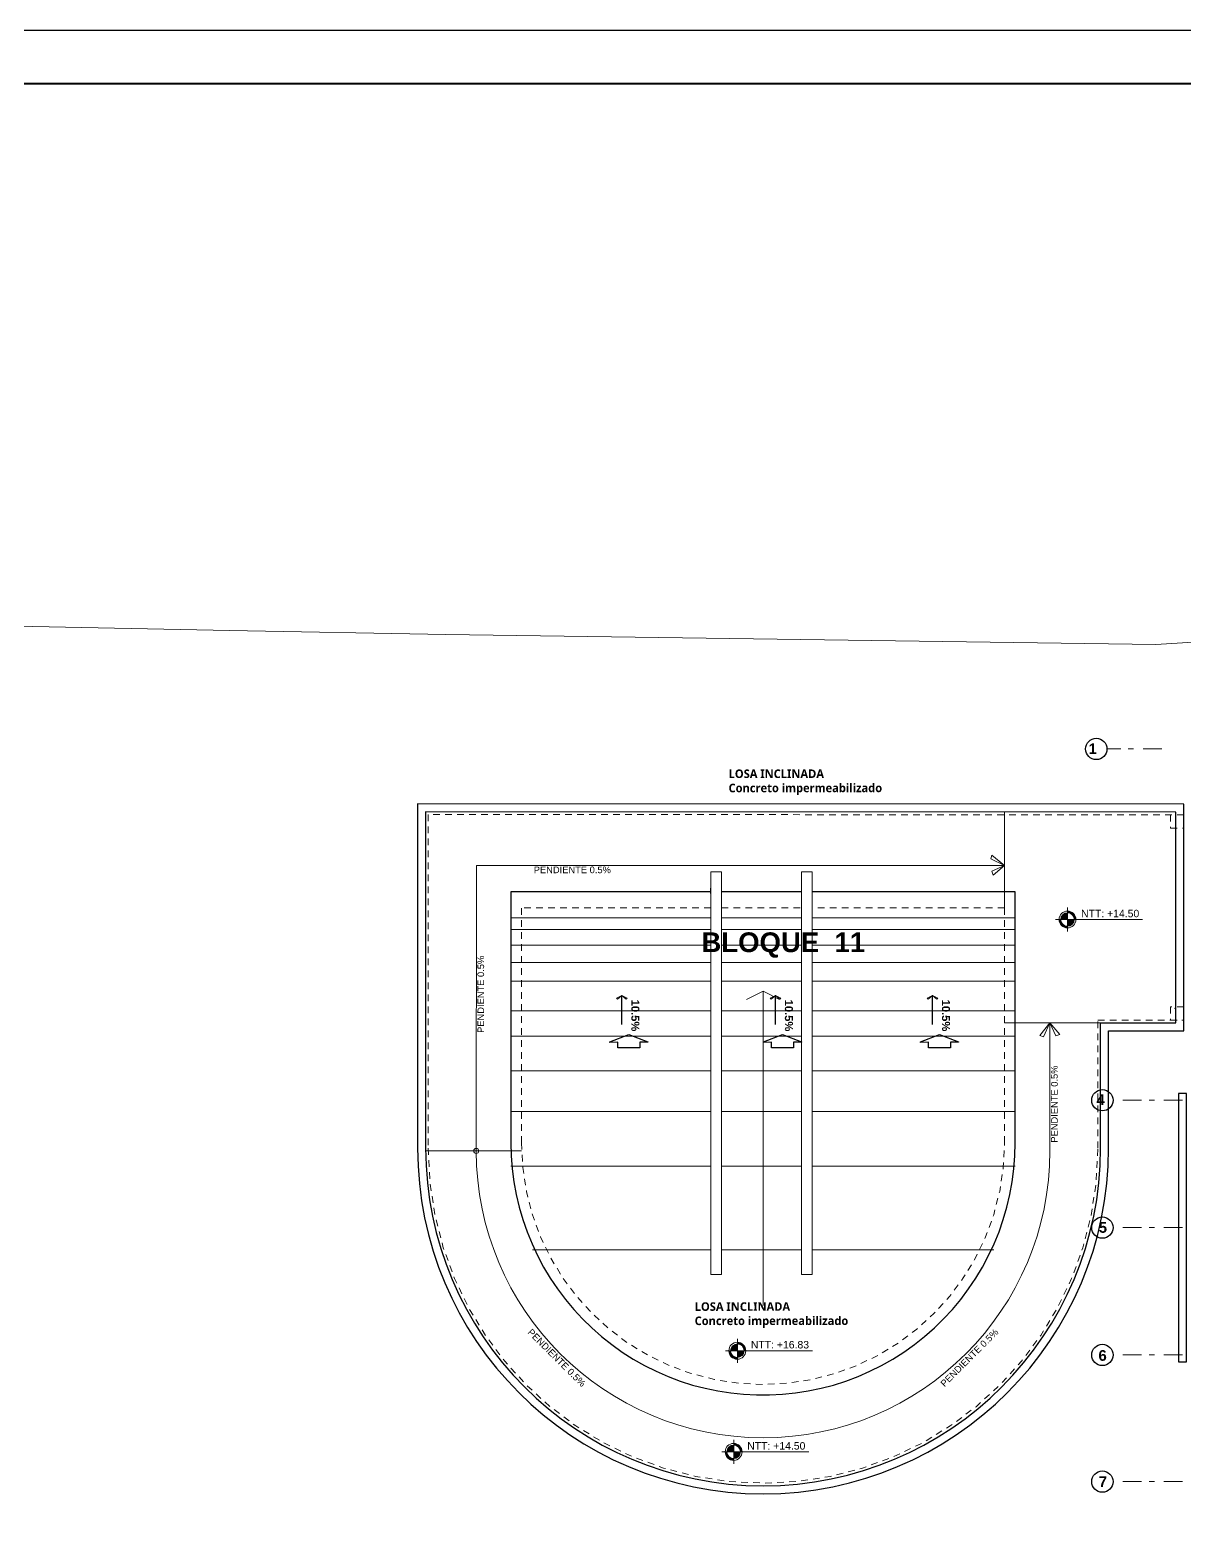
# Model space of a CAD drawing. Header units: metres. Extents: x 27 to 147, y -173 to 8.
# Drawn here: x 95.45 to 117.11, y -111.53 to -83.39 of the extents above; entities that cross this region are included whole.
import ezdxf
from ezdxf.enums import TextEntityAlignment as Align

# ---------------------------------------------------------------- set-up
doc = ezdxf.new("R2010")
doc.units = ezdxf.units.M
doc.linetypes.add('Dot & Dashed', pattern=[0.670277762413025, 0.352777767181396, -0.176388883590699, 0, -0.14111111164093])
doc.linetypes.add('HIDDEN2', pattern=[0.1875, 0.125, -0.0625])
for name, color, linetype, lineweight in [('2D Drafting - General_Pen_No__46', 7, 'Continuous', 25), ('A-WALL', 113, 'Continuous', 9), ('COLUMNAS 50', 32, 'Continuous', 70), ('Cotas varias El', 253, 'Continuous', 13), ('Estructura CAJON', 7, 'Continuous', 25), ('GRAFO 0 BLANCO', 7, 'Continuous', 0), ('grafo 2', 31, 'Continuous', 20), ('GRAFO 3', 22, 'Continuous', 30), ('GRAFO 4', 7, 'Continuous', 30), ('GRAFO01', 7, 'Continuous', 0), ('linea 001', 252, 'Continuous', 0), ('Lineas Referencia', 73, 'Continuous', 13), ('TEXTO 100', 7, 'Continuous', 20), ('TEXTOS-SUBTITULO', 7, 'Continuous', 30), ('VENTANA', 141, 'Continuous', 0)]:
    doc.layers.add(name, color=color, linetype=linetype, lineweight=lineweight)
doc.layers.add('Annotation - Text_Pen_No__167', color=7, linetype='Continuous', lineweight=13, true_color=0x6a6a6a)
doc.styles.add('GENERATED_STYLE_1', font='arialbd.ttf')
doc.styles.add('GENERATED_STYLE_2', font='arial.ttf')
doc.styles.add('JOS', font='arial.ttf', dxfattribs={"height": 1})
doc.styles.add('TURBO_BASS', font='swisseb.ttf')

# ---------------------------------------------------------------- blocks, each defined once
blk = doc.blocks.new('FLECHA')
at = {"layer": 'grafo 2', "ltscale": 0.05}
for p, q in [((674350.4068813783, 8489809.493097022, -2.952000000000225), (674350.3571751671, 8489809.392813733, -2.952000000000225)), ((674350.4259006998, 8489809.474077702, -2.952000000000225), (674350.3571751671, 8489809.392813733, -2.952000000000225)), ((674350.4259006998, 8489809.311549768, -2.952000000000225), (674350.3571751671, 8489809.392813733, -2.952000000000225)), ((674350.4068813783, 8489809.493097022, -2.952000000000225), (674350.4259006998, 8489809.474077702, -2.952000000000225)), ((674350.4068813783, 8489809.292530447, -2.952000000000225), (674350.4259006998, 8489809.311549768, -2.952000000000225))]:
    blk.add_line(p, q, dxfattribs=at)
at = {"layer": 'grafo 2', "lineweight": 25}
blk.add_line((674350.8988359317, 8489809.392813733, -2.952000000000225), (674350.3571751671, 8489809.392813733, -2.952000000000225), dxfattribs=at)
at = {"layer": 'grafo 2'}
blk.add_line((674350.3571751671, 8489809.392813733, -2.952000000000225), (674350.4068813783, 8489809.292530447, -2.952000000000225), dxfattribs=at)

msp = doc.modelspace()

# ---------------------------------------------------------------- hatches: boundary and pattern name
at = {"layer": 'TEXTO 100', "ltscale": 1.3}
for points in [[(114.7498379006316, -100.0705007487042, 0.4120774747802481), (114.9073954405249, -100.229212449235), (114.9073954405249, -100.1969457805654, -0.4115329230338712), (114.7821034906046, -100.0705007487042)], [(115.0649529804182, -100.0705007487042, 0.4120774747802481), (114.9073954405249, -99.91178904817336), (114.9073954405249, -99.94405571684301, -0.4115329230338712), (115.0326873904452, -100.0705007487042)], [(108.8737716955484, -108.1545009335479, 0.4120774747802481), (108.7162141556551, -107.9957892330171), (108.7162141556551, -108.0280559016867, -0.4115329230338712), (108.8415061055754, -108.1545009335479)], [(108.5586566157618, -108.1545009335479, 0.4120774747802481), (108.7162141556551, -108.3132126340787), (108.7162141556551, -108.2809459654091, -0.4115329230338712), (108.5909222057348, -108.1545009335479)], [(108.8050204997176, -110.0508952279686, 0.4120774747802481), (108.6474629598243, -109.8921835274378), (108.6474629598243, -109.9244501961074, -0.4115329230338712), (108.7727549097445, -110.0508952279686)], [(108.489905419931, -110.0508952279686, 0.4120774747802481), (108.6474629598243, -110.2096069284994), (108.6474629598243, -110.1773402598298, -0.4115329230338712), (108.522171009904, -110.0508952279686)]]:
    msp.add_hatch(color=256, dxfattribs=at).paths.add_polyline_path(points)
h = msp.add_hatch(color=256, dxfattribs=at)
edge = h.paths.add_edge_path()
edge.add_line((115.0326873903951, -100.0705007507002), (114.9062370525848, -100.0705007487042))
edge.add_line((114.9062370525849, -100.0705007487042), (114.9062370525849, -100.1969510862648))
edge.add_arc((114.906237053708, -100.0705007487042), 0.1264503375606894, 269.9999994913017, 359.9999990956475)
edge = h.paths.add_edge_path()
edge.add_arc((114.9062370534583, -100.0705007507002), 0.1264503395565726, 90.00000039565423, 180)
edge.add_line((114.7797867147751, -100.0705007507002), (114.9062370525854, -100.0705007487042))
edge.add_line((114.9062370525849, -100.0705007487042), (114.9062370525849, -99.9440504111436))
edge = h.paths.add_edge_path()
edge.add_line((114.9062370525849, -99.91178482315921), (114.9062370525849, -99.9440504111436))
edge.add_arc((114.906237051712, -100.0705007507002), 0.1264503395565726, 0, 89.99999960434582, ccw=False)
edge.add_line((115.0326873903951, -100.0705007507002), (115.0649529803756, -100.0705007487042))
edge.add_arc((114.906237053708, -100.0705007487042), 0.1587159266678152, -1.272221872585407e-14, 90.00000040528428)
h = msp.add_hatch(color=256, dxfattribs=at)
edge = h.paths.add_edge_path()
edge.add_line((108.8415061055253, -108.1545009355439), (108.715055767715, -108.1545009335479))
edge.add_line((108.7150557677151, -108.1545009335479), (108.7150557677151, -108.2809512711085))
edge.add_arc((108.7150557688382, -108.1545009335479), 0.1264503375606894, 269.9999994913017, 359.9999990956475)
edge = h.paths.add_edge_path()
edge.add_arc((108.7150557685885, -108.1545009355439), 0.1264503395565726, 90.00000039565423, 180)
edge.add_line((108.5886054299053, -108.1545009355439), (108.7150557677156, -108.1545009335479))
edge.add_line((108.7150557677151, -108.1545009335479), (108.7150557677151, -108.0280505959873))
edge = h.paths.add_edge_path()
edge.add_line((108.7150557677151, -107.9957850080029), (108.7150557677151, -108.0280505959873))
edge.add_arc((108.7150557668422, -108.1545009355439), 0.1264503395565726, 0, 89.99999960434582, ccw=False)
edge.add_line((108.8415061055253, -108.1545009355439), (108.8737716955058, -108.1545009335479))
edge.add_arc((108.7150557688382, -108.1545009335479), 0.1587159266678152, -1.272221872585407e-14, 90.00000040528428)
h = msp.add_hatch(color=256, dxfattribs=at)
edge = h.paths.add_edge_path()
edge.add_line((108.7727549096945, -110.0508952299646), (108.6463045718842, -110.0508952279686))
edge.add_line((108.6463045718842, -110.0508952279686), (108.6463045718842, -110.1773455655292))
edge.add_arc((108.6463045730073, -110.0508952279686), 0.1264503375606894, 269.9999994913017, 359.9999990956475)
edge = h.paths.add_edge_path()
edge.add_arc((108.6463045727576, -110.0508952299646), 0.1264503395565726, 90.00000039565423, 180)
edge.add_line((108.5198542340745, -110.0508952299646), (108.6463045718848, -110.0508952279686))
edge.add_line((108.6463045718842, -110.0508952279686), (108.6463045718842, -109.924444890408))
edge = h.paths.add_edge_path()
edge.add_line((108.6463045718842, -109.8921793024236), (108.6463045718842, -109.924444890408))
edge.add_arc((108.6463045710113, -110.0508952299646), 0.1264503395565726, 0, 89.99999960434582, ccw=False)
edge.add_line((108.7727549096945, -110.0508952299646), (108.8050204996749, -110.0508952279686))
edge.add_arc((108.6463045730073, -110.0508952279686), 0.1587159266678152, -1.272221872585407e-14, 90.00000040528428)

# ---------------------------------------------------------------- linework, layer by layer
for p, q in [((104.4704189929654, -99.55355550050885), (104.4704189929654, -104.2577962249649)), ((108.2215252290744, -99.55355550050885), (104.4704189929654, -99.55355550050885)), ((109.9215252290747, -99.55355550050885), (108.4215252290748, -99.55355550050882)), ((113.9263498058731, -99.55355550050885), (110.1215252290752, -99.55355550050885)), ((113.9263498058731, -104.2577962249649), (113.9263498058731, -99.55355550050885))]:
    msp.add_line(p, q)
at = {"color": 9}
msp.add_line((108.2215252290744, -99.5805030130611), (108.2215252290744, -99.48050301306111), dxfattribs=at)
at = {"color": 251, "linetype": 'HIDDEN2', "lineweight": 0, "true_color": 0x636466}
for p, q in [((104.6704189929658, -104.2577962249644), (104.6704189929658, -99.85355550050747)), ((108.2215252290744, -99.85355550050849), (104.6704189929651, -99.85355550050855)), ((113.7263498058734, -99.85355550050855), (110.1215252290752, -99.85355550050849)), ((113.7263498058734, -104.2577962249644), (113.7263498058734, -99.85355550050855)), ((115.4763498058866, -104.3591015451465), (115.4763498058866, -101.9603766539418))]:
    msp.add_line(p, q, dxfattribs=at)
at = {"color": 7}
msp.add_lwpolyline([(26.78627662765837, -83.39459385704934), (146.7862766276584, -83.39459385704934), (146.7862766276584, -173.3945938570494), (26.78627662765837, -173.3945938570494), (26.78627662765837, -83.39459385704934)], dxfattribs=at)
at = {"color": 7, "lineweight": 40}
for points in [[(27.78627662765837, -84.39459385704934), (145.7862766276584, -84.39459385704934), (145.7862766276584, -172.3945938570494), (27.78627662765837, -172.3945938570494)], [(27.78627662765837, -84.39459385704934), (145.7862766276584, -84.39459385704934), (145.7862766276584, -169.5001031807845), (27.78627662765837, -169.5001031807845)]]:
    msp.add_lwpolyline(points, close=True, dxfattribs=at)
for points in [[(115.6763498058866, -104.3591015451465), (115.6763498058866, -102.1603766539418), (117.0894482789509, -102.1603766539416), (117.0894482789503, -97.90792950066387), (102.7204189929656, -97.90183374642953), (102.7204189929656, -104.3591015451465)], [(115.5263498058866, -104.3591015451465), (115.5263498058866, -102.0103766539418), (116.9394482789509, -102.0103766539416), (116.9394482789504, -98.05786587986054), (102.8704189929656, -98.05189739422832), (102.8704189929656, -104.3591015451465)], [(104.4704189929654, -104.2577962249649), (104.4766878501215, -104.5011859966864), (104.495477797711, -104.7439303424879), (104.5267390081645, -104.985385548001), (104.5703885823786, -105.2249113174286), (104.6263107695266, -105.4618724714881), (104.6943572740163, -105.695640631799), (104.7743476487591, -105.9255958872236), (104.8660697736554, -106.1511284377636), (104.9692804181244, -106.3716402116391), (105.0837058860808, -106.5865464512663), (105.2090427417633, -106.7952772639325), (105.3449586143604, -106.9972791330451), (105.491093079409, -107.1920163859623), (105.6470586145827, -107.3789726144958), (105.8124416273149, -107.5576520443369), (105.9868035515881, -107.7275808497591), (106.1696820109259, -107.8883084101181), (106.3605920445272, -108.0394085048181), (106.5590273933057, -108.1804804435711), (106.7644618423916, -108.3111501289562), (106.9763506165475, -108.4310710484581), (107.1941318248463, -108.5399251933559), (107.417227950667, -108.6374239020269), (107.645047383193, -108.7233086254225), (107.8769859862394, -108.7973516126955), (108.1124287003354, -108.8593565151537), (108.3507511737209, -108.9091589069444), (108.5913214180416, -108.9466267210759), (108.8335014842573, -108.9716605996412), (109.07664915437, -108.9841941572953), (109.3201196444685, -108.9841941572953), (109.5632673145813, -108.9716605996412), (109.8054473807969, -108.9466267210759), (110.0460176251213, -108.9091589069444), (110.2843400985068, -108.8593565151537), (110.5197828125991, -108.7973516126955), (110.7517214156491, -108.7233086254225), (110.9795408481715, -108.6374239020269), (111.2026369739922, -108.5399251933559), (111.420418182291, -108.4310710484581), (111.6323069564506, -108.3111501289562), (111.8377414055329, -108.1804804435711), (112.0361767543113, -108.0394085048181), (112.2270867879162, -107.8883084101181), (112.4099652472541, -107.7275808497591), (112.5843271715272, -107.5576520443369), (112.7497101842594, -107.3789726144958), (112.9056757194295, -107.1920163859623), (113.0518101844781, -106.9972791330451), (113.1877260570751, -106.7952772639325), (113.3130629127577, -106.5865464512663), (113.4274883807178, -106.3716402116391), (113.5306990251831, -106.1511284377636), (113.6224211500794, -105.9255958872236), (113.7024115248222, -105.695640631799), (113.7704580293155, -105.4618724714881), (113.8263802164599, -105.2249113174286), (113.8700297906741, -104.985385548001), (113.9012910011275, -104.7439303424879), (113.920080948717, -104.5011859966864), (113.9263498058731, -104.2577962249649)]]:
    msp.add_lwpolyline(points)
at = {"color": 251, "linetype": 'HIDDEN2', "lineweight": 0, "true_color": 0x636466}
for points in [[(117.0894482789503, -98.35746588043327), (117.0894482789503, -98.10784583717651), (102.9204189929656, -98.10191744492943), (102.9204189929656, -104.3591015451465)], [(108.4215252290748, -99.85355550050849), (109.9215252290747, -99.85355550050147)], [(115.4756722514046, -101.9603766539418), (117.0887707244684, -101.9603766539416)]]:
    msp.add_lwpolyline(points, dxfattribs=at)
for points in [[(117.0894489946205, -98.35746588043392), (117.0894489946987, -98.10746599677557), (116.8394489946591, -98.107465772398), (116.8394489945804, -98.35746565605635)], [(117.089447022951, -101.9603766545486), (117.0894470230292, -101.7103767708902), (116.8394470229892, -101.7103765465127), (116.839447022911, -101.960376430171)]]:
    msp.add_lwpolyline(points, close=True, dxfattribs=at)
for radius in [6.47796540646051, 6.32796540646051]:
    msp.add_arc((109.1983843994261, -104.3591015451465), radius, 180, 0)
for centre, radius in [((109.1983843994261, -104.3591015451465), 6.27796540646051), ((109.1983843994196, -104.2577962249644), 4.527965406453792)]:
    msp.add_arc(centre, radius, 180, 0, dxfattribs=at)
at = {"layer": 'A-WALL'}
for p, q in [((108.2215252290744, -106.7251115528952), (108.2215252290744, -99.17355550050945)), ((108.2215252290744, -99.17355550050945), (108.4215252290748, -99.17355550050945)), ((108.2215252290744, -99.17355550050945), (108.4215252290748, -99.17355550050945)), ((108.4215252290748, -99.17355550050945), (108.4215252290748, -106.7251115528952)), ((109.9215252290747, -106.7251115528953), (109.9215252290747, -99.17355550050948)), ((109.9215252290747, -99.17355550050948), (110.1215252290752, -99.17355550050948)), ((109.9215252290747, -99.17355550050948), (110.1215252290752, -99.17355550050948)), ((110.1215252290752, -99.17355550050948), (110.1215252290752, -106.7251115528953)), ((108.2215252290744, -106.7251115528952), (108.4215252290748, -106.7251115528952)), ((109.9215252290747, -106.7251115528953), (110.1215252290752, -106.7251115528953))]:
    msp.add_line(p, q, dxfattribs=at)
for points in [[(108.2215252290744, -99.17355550050945), (108.2215252290744, -99.85355550050144)], [(108.4215252290748, -99.17355550050945), (108.4215252290748, -99.85355550050144)], [(109.9215252290747, -99.17355550050948), (109.9215252290747, -99.85355550050147)], [(110.1215252290752, -99.17355550050948), (110.1215252290752, -99.85355550050147)]]:
    msp.add_lwpolyline(points, dxfattribs=at)
at = {"layer": 'COLUMNAS 50', "color": 1, "linetype": 'Continuous', "lineweight": 9}
msp.add_point((116.9241798755775, -101.736121475992), dxfattribs=at)
at = {"layer": 'Cotas varias El', "linetype": 'Dot & Dashed'}
for p, q in [((116.6758610278146, -96.87166581921205), (115.6460907408902, -96.87166581921205)), ((116.6758610278146, -96.87166581921205), (115.6460907408902, -96.87166581921205)), ((117.0644764464098, -103.4581520824126), (115.7595330576668, -103.4581520824126)), ((117.0644757070064, -105.845621642044), (115.7595323182634, -105.845621642044)), ((117.0644764464097, -108.2331513453736), (115.7595330576667, -108.2331513453736)), ((117.064476446488, -110.6081522125459), (115.759533057745, -110.6081522125459))]:
    msp.add_line(p, q, dxfattribs=at)
at = {"layer": 'Estructura CAJON'}
msp.add_lwpolyline([(116.9895250604915, -103.3331522669559), (116.9895250604915, -108.3611215666027), (117.1394764449374, -108.3611215666027), (117.1394764449374, -103.3331522669559)], close=True, dxfattribs=at)
at = {"layer": 'GRAFO 0 BLANCO', "color": 7}
msp.add_lwpolyline([(70.18499047267824, -94.06021747919156), (83.80299599292186, -94.34204620946103), (99.19250468533716, -94.65026213972685), (103.2527409061323, -94.72697674359357), (116.5611442229566, -94.91391428542771), (128.570777558676, -94.16724186624832), (139.002569109317, -146.4550475651064)], dxfattribs=at)
at = {"layer": 'GRAFO 3', "linetype": 'Continuous'}
for centre in [(115.4460872528624, -96.87165214900027), (115.4460872528624, -96.87165214900027), (115.5595330576667, -103.4581520824126), (115.5595330576667, -105.845621642044), (115.5595330576667, -108.2331514149022), (115.5595330576667, -110.6081522125459)]:
    msp.add_circle(centre, 0.2, dxfattribs=at)
at = {"layer": 'GRAFO 4', "linetype": 'Continuous', "flags": 128}
for points in [[(106.3266309885863, -102.3733265039568), (106.3266075263712, -102.3634996047385), (106.6821203895276, -102.22605622494), (107.0382855018468, -102.3618004376635), (107.0383089640649, -102.3716273368811), (106.8872693948754, -102.3719879514736), (106.8875138793338, -102.4743876554452), (106.4779150445052, -102.4753655933303), (106.4776705600438, -102.3729658893587)], [(109.2055529089758, -102.3733265039568), (109.2055294467607, -102.3634996047385), (109.5610423099171, -102.22605622494), (109.9172074222363, -102.3618004376635), (109.9172308844545, -102.3716273368811), (109.7661913152649, -102.3719879514736), (109.7664357997233, -102.4743876554452), (109.3568369648947, -102.4753655933303), (109.3565924804333, -102.3729658893587)], [(112.1510400048901, -102.3733265039568), (112.1510165426751, -102.3634996047385), (112.5065294058315, -102.22605622494), (112.8626945181507, -102.3618004376635), (112.8627179803688, -102.3716273368811), (112.7116784111793, -102.3719879514736), (112.7119228956377, -102.4743876554452), (112.3023240608091, -102.4753655933303), (112.3020795763477, -102.3729658893587)]]:
    msp.add_lwpolyline(points, close=True, dxfattribs=at)
at = {"layer": 'linea 001'}
for p, q in [((113.7263843994261, -99.90488156062085), (113.7271578050253, -98.0564390804515)), ((103.8204535865053, -104.4091222850843), (103.8222474850177, -99.05488159704586)), ((103.8222474850177, -99.05488159704586), (113.7263843994261, -99.05488156062083)), ((104.4704189929654, -100.0405542478459), (108.2215252290744, -100.0405542478459)), ((108.4215252290748, -100.0405542478458), (109.9215252290747, -100.0405542478459)), ((110.1215252290752, -100.0405542478459), (113.9263498058731, -100.0405542478459)), ((104.4704189929654, -100.2545903413879), (108.2215252290744, -100.2545903413879)), ((108.4215252290748, -100.2545903413878), (109.9215252290747, -100.2545903413879)), ((110.1215252290752, -100.2545903413879), (113.9263498058731, -100.2545903413879)), ((104.4704189929654, -100.5488886841661), (108.2215252290744, -100.5488886841661)), ((108.4215252290748, -100.5488886841661), (109.9215252290747, -100.5488886841662)), ((110.1215252290752, -100.5488886841661), (113.9263498058731, -100.5488886841661)), ((104.4704189929654, -100.8788599541237), (108.2215252290744, -100.8788599541237)), ((108.4215252290748, -100.8788599541236), (109.9215252290747, -100.8788599541237)), ((110.1215252290752, -100.8788599541237), (113.9263498058731, -100.8788599541237)), ((104.4704189929654, -101.2266669529041), (108.2215252290744, -101.2266669529041)), ((108.4215252290748, -101.2266669529041), (109.9215252290747, -101.2266669529042)), ((110.1215252290752, -101.2266669529041), (113.9263498058731, -101.2266669529041)), ((104.4704189929654, -101.779592180815), (108.2215252290744, -101.779592180815)), ((108.4215252290748, -101.7795921808149), (109.9215252290747, -101.779592180815)), ((110.1215252290752, -101.779592180815), (113.9263498058731, -101.779592180815)), ((115.5264189929656, -102.0103763992663), (113.7263843994261, -102.0103763992663)), ((114.5763843994261, -104.4091222850843), (114.5771880813909, -102.0103763992663)), ((104.4704189929654, -102.2567122547783), (108.2215252290744, -102.2567122547783)), ((108.4215252290748, -102.2567122547783), (109.9215252290747, -102.2567122547783)), ((110.1215252290752, -102.2567122547783), (113.9263498058731, -102.2567122547783)), ((104.4704189929654, -102.9077369302819), (108.2215252290744, -102.9077369302819)), ((108.4215252290748, -102.9077369302819), (109.9215252290747, -102.907736930282)), ((110.1215252290752, -102.9077369302819), (113.9263498058731, -102.9077369302819)), ((104.4704189929654, -103.6709773927598), (108.2215252290744, -103.6709773927598)), ((108.4215252290748, -103.6709773927598), (109.9215252290747, -103.6709773927598)), ((110.1215252290752, -103.6709773927598), (113.9263498058731, -103.6709773927598)), ((102.8704189929657, -104.4091222850843), (104.6704535865053, -104.4091222850843)), ((104.4704189929654, -104.6930519446022), (108.2215252290744, -104.6930519446022)), ((108.4215252290748, -104.6930519446022), (109.9215252290747, -104.6930519446023)), ((110.1215252290752, -104.6930519446022), (113.9263498058731, -104.6930519446022)), ((104.8718020960702, -106.2633756685664), (108.2215252290744, -106.2633756685664)), ((108.4215252290748, -106.2633756685664), (109.9215252290747, -106.2633756685664)), ((110.1215252290752, -106.2633756685664), (113.5249667027685, -106.2633756685664))]:
    msp.add_line(p, q, dxfattribs=at)
for points in [[(113.7263843994261, -99.05488156062083), (113.4893641573722, -98.86549840328681), (113.4681620838598, -98.93167319147668), (113.7263843994261, -99.05488156062083), (113.512452878754, -99.24149435437462), (113.4858984635397, -99.16434181833498), (113.7263843994261, -99.05488156062083)], [(114.5771880813909, -102.0103763992663), (114.3878049240569, -102.2473966413201), (114.4539797122468, -102.2685987148326), (114.5771880813909, -102.0103763992663), (114.7638008751448, -102.2243079199384), (114.6866483391051, -102.2508623351526), (114.5771880813909, -102.0103763992663)]]:
    msp.add_lwpolyline(points, dxfattribs=at)
msp.add_circle((103.8195602364293, -104.4086352025953), 0.04876075618795802, dxfattribs=at)
msp.add_arc((109.1984189929657, -104.4091222850843), 5.377965406460437, 180, 0, dxfattribs=at)
at = {"layer": 'TEXTO 100', "ltscale": 1.3}
for points in [[(114.6833037842663, -100.0705007487042), (116.3141716443513, -100.0705007487042), (114.9073954405249, -100.0705007487042), (114.9073954405249, -99.84640909518986), (114.9073954405249, -100.2945924062105)], [(108.4921224993965, -108.1545009335479), (110.1229903594815, -108.1545009335479), (108.7162141556551, -108.1545009335479), (108.7162141556551, -107.9304092800336), (108.7162141556551, -108.3785925910542)], [(108.4233713035657, -110.0508952279686), (110.0542391636507, -110.0508952279686), (108.6474629598243, -110.0508952279686), (108.6474629598243, -109.8268035744543), (108.6474629598243, -110.2749868854749)]]:
    msp.add_lwpolyline(points, dxfattribs=at)
for centre, radius in [((114.9062370525849, -100.0705007487042), 0.1587159278333798), ((114.9062370525849, -100.0705007487042), 0.1264503378603642), ((108.7150557677151, -108.1545009335479), 0.1587159278333798), ((108.7150557677151, -108.1545009335479), 0.1264503378603642), ((108.6463045718842, -110.0508952279686), 0.1587159278333798), ((108.6463045718842, -110.0508952279686), 0.1264503378603642)]:
    msp.add_circle(centre, radius, dxfattribs=at)
at = {"layer": 'VENTANA'}
for p, q in [((109.1983843994193, -101.4115541135083), (108.8895768849159, -101.5676009432224)), ((109.1983843994193, -107.3066489767847), (109.1983843994193, -101.4115541135083)), ((109.1983843994193, -101.4115541135083), (109.5071919139226, -101.5676009432224))]:
    msp.add_line(p, q, dxfattribs=at)

# ---------------------------------------------------------------- block references
at = {"layer": 'Lineas Referencia', "xscale": -1, "rotation": 90}
for p in [(8489915.943646919, 674248.8630770883, 2.952000000000225), (8489918.82256884, 674248.8630770883, 2.952000000000225), (8489921.768055934, 674248.8630770883, 2.952000000000225)]:
    msp.add_blockref('FLECHA', p, dxfattribs=at)

# ---------------------------------------------------------------- texts
at = {"insert": (115.4565598452096, -96.96885202011158), "char_height": 0.2, "width": 8.425260489275389e-15, "attachment_point": 9, "rotation": 4.4022710127077164e-07, "style": 'GENERATED_STYLE_1'}
msp.add_mtext('1', dxfattribs=at)
msp.add_mtext('1', dxfattribs=at)
at = {"char_height": 0.2, "attachment_point": 9, "rotation": 4.4022707320393455e-07, "style": 'GENERATED_STYLE_1'}
for s, insert in [('4', (115.6071305773446, -103.5487353003688)), ('5', (115.6470996521551, -105.9466213050748)), ('6', (115.642049963861, -108.3462245720485)), ('7', (115.6470996521551, -110.7091518755767))]:
    msp.add_mtext(s, dxfattribs=dict(at, insert=insert))
at = {"layer": '2D Drafting - General_Pen_No__46', "char_height": 0.15, "attachment_point": 7, "rotation": 269.99999999999994, "style": 'GENERATED_STYLE_2'}
for insert in [(106.7258539563512, -101.5727033679703), (109.6047758767407, -101.5727033679703), (112.550262972655, -101.5727033679703)]:
    msp.add_mtext('{\\fSansSerif|b1|i0|c2|p2;10.5%}', dxfattribs=dict(at, insert=insert))
at = {"layer": 'Annotation - Text_Pen_No__167', "color": 251, "linetype": 'Continuous', "lineweight": 13, "true_color": 0x6a6a6a, "insert": (105.6214679386658, -99.07711735939458), "char_height": 0.125, "attachment_point": 2, "style": 'GENERATED_STYLE_1'}
msp.add_mtext('\\A1;\\pxqc;{\\fArial|b0|i0|c0|p34;PENDIENTE 0.5%}', dxfattribs=at)
at = {"layer": 'Annotation - Text_Pen_No__167', "color": 251, "linetype": 'Continuous', "lineweight": 13, "true_color": 0x6a6a6a, "char_height": 0.125, "attachment_point": 2, "style": 'GENERATED_STYLE_1'}
for insert, rotation in [((103.842689348854, -101.4731889345885), 89.99999999999999), ((114.598125053501, -103.5306373728453), 89.99999999999999), ((105.3733451556196, -108.2419673980567), 315), ((113.0234928303117, -108.2419673980567), 45.000000000000014)]:
    msp.add_mtext('\\A1;\\pxqc;{\\fArial|b0|i0|c0|p34;PENDIENTE 0.5%}', dxfattribs=dict(at, insert=insert, rotation=rotation))
at = {"layer": 'GRAFO01', "style": 'JOS'}
for s, p in [('NTT: +14.50', (115.1611054087606, -100.0278457162813)), ('NTT: +16.83', (108.9699241238908, -108.111845901125)), ('NTT: +14.50', (108.90117292806, -110.0082401955457))]:
    msp.add_text(s, height=0.1397384423660468, rotation=8.129192432571328e-09, dxfattribs=at).set_placement(p)
at = {"layer": 'TEXTOS-SUBTITULO', "style": 'TURBO_BASS'}
msp.add_text('BLOQUE  11', height=0.3696735943858677, dxfattribs=at).set_placement((109.5769515160925, -100.6813926510747, 4.928163850518361e-05), align=Align.CENTER)
at = {"layer": 'TEXTOS-SUBTITULO', "char_height": 0.16, "attachment_point": 1, "rotation": 0.03293630447390878, "style": 'TURBO_BASS'}
for insert in [(108.5503669412591, -97.25804526039018), (107.9151033455221, -107.2471723318281)]:
    msp.add_mtext('{\\fTrebuchet MS|b1|i0|c0|p34;LOSA INCLINADA \\PConcreto impermeabilizado}', dxfattribs=dict(at, insert=insert))

doc.saveas('drawing.dxf')
